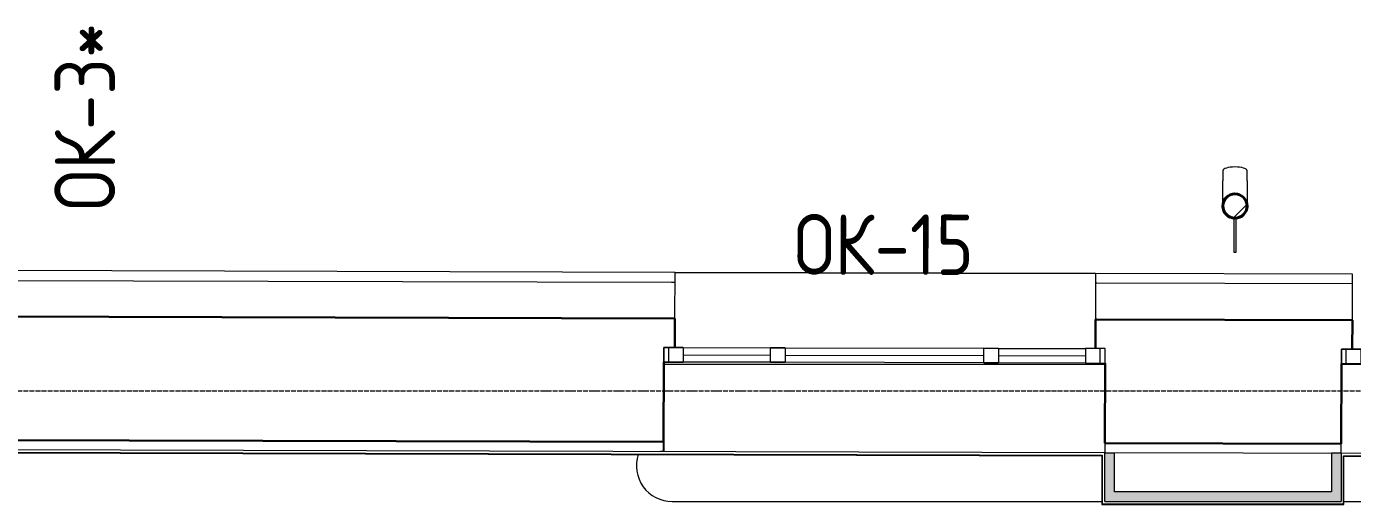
# Model space of a CAD drawing. Header units: millimetres. Extents: x -10178924 to 11692288, y -947381 to 58396.
# Drawn here: x 10990 to 16460, y -262503 to -260529 of the extents above; entities that cross this region are included whole.
import ezdxf

# ---------------------------------------------------------------- set-up
doc = ezdxf.new("R2010")
doc.units = ezdxf.units.MM
doc.linetypes.add('ADSK_Линия сетки', pattern=[25, 20, -2.5, 0, -2.5])
for name, color, linetype, lineweight in [('_ Окна', 7, 'Continuous', 9), ('Марки окон', 7, 'Continuous', 20), ('Обобщенные модели', 7, 'Continuous', 18), ('Окна', 7, 'Continuous', 9), ('Оси', 253, 'Continuous', 9), ('Перекрытие', 7, 'Continuous', 18), ('Стены внутренние', 7, 'Continuous', 18), ('Стены наружные', 7, 'Continuous', 18), ('Стены несущие', 7, 'Continuous', 30), ('Стены отделка', 7, 'Continuous', 30), ('Стены штриховка', 7, 'Continuous', 9), ('ШТРИХОВКА', 252, 'Continuous', 15)]:
    doc.layers.add(name, color=color, linetype=linetype, lineweight=lineweight)
doc.styles.add('GOST Common_2', font='GOST_Common.ttf', dxfattribs={"width": 0.9, "height": 250})

# ---------------------------------------------------------------- blocks, each defined once
blk = doc.blocks.new('окно трехпол с фрамугой - 1800 и 1820х2300_h___нов_ ок15-V16-План 3-го этажа')
at = {"layer": '_ Окна', "lineweight": 18}
for p, q in [((-910, 75), (-910, 135)), ((-910, 135), (-830, 135)), ((-830, 135), (-830, 75)), ((-470, 75), (-470, 135)), ((-470, 135), (-410, 135)), ((-410, 135), (-410, 75)), ((410, 75), (410, 135)), ((410, 135), (470, 135)), ((470, 135), (470, 75)), ((830, 135), (830, 75)), ((910, 135), (830, 135)), ((910, 75), (910, 135)), ((-830, 75), (-910, 75)), ((-410, 75), (-470, 75)), ((470, 75), (410, 75)), ((830, 75), (910, 75))]:
    blk.add_line(p, q, dxfattribs=at)
at = {"layer": '_ Окна'}
for p, q in [((-890, 75), (-890, 135)), ((890, 75), (890, 135)), ((-830, 105), (-470, 105)), ((-410, 105), (410, 105)), ((470, 105), (830, 105))]:
    blk.add_line(p, q, dxfattribs=at)
at = {"layer": 'Окна'}
for p, q in [((-910, 135), (-910, 75)), ((-830, 135), (-910, 135)), ((-830, 135), (-470, 135)), ((-410, 135), (-470, 135)), ((-410, 135), (410, 135)), ((470, 135), (410, 135)), ((470, 135), (830, 135)), ((910, 135), (830, 135)), ((910, 75), (910, 135)), ((-910, 75), (-830, 75)), ((-470, 75), (-830, 75)), ((-470, 75), (-410, 75)), ((410, 75), (-410, 75)), ((410, 75), (470, 75)), ((830, 75), (470, 75)), ((830, 75), (910, 75))]:
    blk.add_line(p, q, dxfattribs=at)
blk = doc.blocks.new('окно трехпол с фрамугой - 1800 и 1820х2300_h___нов_ ок15-V17-План 3-го этажа')
at = {"layer": '_ Окна', "lineweight": 18}
for p, q in [((-910, 75), (-910, 135)), ((-910, 135), (-830, 135)), ((-830, 135), (-830, 75)), ((-470, 75), (-470, 135)), ((-470, 135), (-410, 135)), ((-410, 135), (-410, 75)), ((410, 75), (410, 135)), ((410, 135), (470, 135)), ((470, 135), (470, 75)), ((830, 135), (830, 75)), ((910, 135), (830, 135)), ((910, 75), (910, 135)), ((-830, 75), (-910, 75)), ((-410, 75), (-470, 75)), ((470, 75), (410, 75)), ((830, 75), (910, 75))]:
    blk.add_line(p, q, dxfattribs=at)
at = {"layer": '_ Окна'}
for p, q in [((-890, 75), (-890, 135)), ((890, 75), (890, 135)), ((-830, 105), (-470, 105)), ((-410, 105), (410, 105)), ((470, 105), (830, 105))]:
    blk.add_line(p, q, dxfattribs=at)
at = {"layer": 'Окна'}
for p, q in [((-910, 135), (-910, 75)), ((-830, 135), (-910, 135)), ((-830, 135), (-470, 135)), ((-410, 135), (-470, 135)), ((-410, 135), (410, 135)), ((470, 135), (410, 135)), ((470, 135), (830, 135)), ((910, 135), (830, 135)), ((910, 75), (910, 135)), ((-910, 75), (-830, 75)), ((-470, 75), (-830, 75)), ((-470, 75), (-410, 75)), ((410, 75), (-410, 75)), ((410, 75), (470, 75)), ((830, 75), (470, 75)), ((830, 75), (910, 75))]:
    blk.add_line(p, q, dxfattribs=at)
blk = doc.blocks.new('Водосток - Тип 1 _карниз больше 490мм_-V23-План 3-го этажа')
at = {"layer": 'Обобщенные модели', "lineweight": 9}
h = blk.add_hatch(dxfattribs=at)
h.set_pattern_fill('FP_17', color=256, style=0, pattern_type=2)
h.set_pattern_definition([(45, (-15850, -13548.13), (-106.066, 106.066), [])])
h.paths.add_polyline_path([(125, 110), (146.7, 115), (164.1, 128.8), (173.7, 148.9), (173.7, 171.1), (164.1, 191.2), (146.7, 205), (122.4, 209.4), (102.3, 204.3), (85.9, 191.2), (76.3, 171.1), (77.4, 146.5), (85.9, 128.8), (103.3, 115), (122.4, 110.6)])
at = {"layer": 'Обобщенные модели'}
for p, q in [((75, 306.2), (75, 263.6)), ((175, 263.6), (175, 306.2)), ((120, 109.1), (120, -30)), ((130, -30), (130, 109.1)), ((120, -30), (130, -30))]:
    blk.add_line(p, q, dxfattribs=at)
at = {"layer": 'Обобщенные модели', "flags": 128}
for points in [[(75, 173), (75, 174.3), (75, 177), (75, 179.8), (75, 182.9), (75, 186.2), (75, 189.7), (75, 193.4), (75, 197.2), (75, 201.3), (75, 205.5), (75, 209.9), (75, 214.4), (75, 219.1), (75, 224), (75, 229), (75, 234.1), (75, 239.3), (75, 244.6), (75, 250.1), (75, 255.6), (75, 261.3), (75, 263.6)], [(175, 263.6), (175, 258), (175, 252.4), (175, 246.9), (175, 241.5), (175, 236.2), (175, 231.1), (175, 226), (175, 221.1), (175, 216.4), (175, 211.8), (175, 207.3), (175, 203), (175, 198.9), (175, 194.9), (175, 191.2), (175, 187.6), (175, 184.3), (175, 181.1), (175, 178.1), (175, 175.4), (175, 173)]]:
    blk.add_lwpolyline(points, dxfattribs=at)
at = {"layer": 'Обобщенные модели'}
for start, end in [(90, 270), (270, 90)]:
    blk.add_arc((125, 160), 52, start, end, dxfattribs=at)
at = {"layer": 'Обобщенные модели', "lineweight": 40}
for start, end in [(90, 270), (270, 90)]:
    blk.add_arc((125, 160), 50, start, end, dxfattribs=at)
at = {"layer": 'Обобщенные модели'}
for start_param, end_param in [(4.712389, 6.283185), (3.141593, 4.712389)]:
    blk.add_ellipse((125, 306.2), major_axis=(-50, 0), ratio=0.309017, start_param=start_param, end_param=end_param, dxfattribs=at)
blk = doc.blocks.new('3 этаж')
at = {"layer": 'Стены внутренние'}
for points in [[(15438.1, -172124), (15478, -172124), (15478, -171964.4), (15438, -171964.4), (15438, -172124)], [(16413, -172164), (16412.8, -171965.1), (16373, -171965.1), (16373, -172164), (16404.6, -172164)], [(16373, -172164), (16373, -172124), (15438, -172124), (15438.7, -172164), (16098.7, -172164)]]:
    blk.add_hatch(color=256, dxfattribs=at).paths.add_polyline_path(points)
at = {"layer": 'Оси', "linetype": 'ADSK_Линия сетки'}
blk.add_line((-10559.1, -171707.3), (56004.9, -171707.3), dxfattribs=at)
at = {"layer": 'Перекрытие'}
for p, q in [((15438.7, -171597.7), (13619.1, -171597.7)), ((15438.7, -171746.8), (15438.7, -171597.7)), ((17403.6, -171597.7), (16414.1, -171597.7)), ((13618.7, -171744.4), (13618.7, -171957.7)), ((13618.7, -171957.7), (13604.6, -171957.7)), ((15438.7, -171964.4), (15438.7, -171962.6)), ((13653.7, -172164), (15426, -172164)), ((16425, -172164), (21442.4, -172164))]:
    blk.add_line(p, q, dxfattribs=at)
blk.add_arc((13653.7, -172016.3), 147.7, 161.3901, 270, dxfattribs=at)
at = {"layer": 'Стены наружные'}
for p, q in [((13665.1, -171216.9), (15400.1, -171221.5)), ((13665.1, -171216.9), (13665.1, -171217.9)), ((13665.1, -171217.9), (15400.1, -171222.5)), ((15400.1, -171222.5), (13665.1, -171217.9)), ((15400.1, -171221.5), (15400.1, -171222.5))]:
    blk.add_line(p, q, dxfattribs=at)
at = {"layer": 'Стены несущие'}
for p, q in [((13664.6, -171407.9), (10685, -171400.1)), ((13664.3, -171527.9), (13664.6, -171407.9)), ((15399.6, -171412.5), (15399.2, -171532.5)), ((15405.6, -171412.5), (15399.6, -171412.5)), ((15405.6, -171412.5), (16459.6, -171415.3)), ((16459.2, -171535.3), (16459.6, -171415.3)), ((13618.2, -171917.8), (13619.1, -171587.8)), ((15439.1, -171592.6), (15438.2, -171922.6)), ((16413.2, -171925.1), (16414.1, -171595.1)), ((10685, -171910.1), (13618.2, -171917.8)), ((13618.2, -171917.8), (10685, -171910.1)), ((15438.2, -171922.6), (16413.2, -171925.1)), ((16413.2, -171925.1), (15438.2, -171922.6))]:
    blk.add_line(p, q, dxfattribs=at)
at = {"layer": 'Стены отделка', "lineweight": 9}
for p, q in [((13665.1, -171217.9), (10875, -171210.6)), ((13664.6, -171407.9), (13665.1, -171217.9)), ((15400.1, -171222.5), (15400, -171262.5)), ((16460.1, -171225.3), (15400.1, -171222.5)), ((16459.9, -171265.3), (16460.1, -171225.3)), ((13651, -171257.9), (13665, -171257.9)), ((15400, -171262.5), (15399.6, -171412.5)), ((15406, -171262.5), (15400, -171262.5)), ((16459.6, -171415.3), (16459.9, -171265.3)), ((13664.6, -171407.9), (13664.6, -171407.9)), ((13618.1, -171957.8), (13618.2, -171917.8)), ((15438.2, -171922.6), (15438.1, -171962.6)), ((16413.1, -171965.1), (16413.2, -171925.1)), ((15438, -171962.6), (10596.5, -171949.8)), ((10596.6, -171961.8), (15426, -171974.5)), ((15426, -171974.5), (15426, -172174)), ((15438, -172164), (15438, -171962.6)), ((15478, -171964.4), (15438, -171964.4)), ((22064.1, -171980), (15438.1, -171962.6)), ((15478, -172124), (15478, -171964.4)), ((16373, -171964.4), (16373, -172124)), ((16413, -171964.4), (16373, -171964.4)), ((16413, -171964.4), (16413, -172164)), ((16425, -171977.2), (21442.4, -171990.4)), ((16425, -172174), (16425, -171977.2)), ((16373, -172124), (15478, -172124)), ((15428, -172176), (16423, -172176)), ((15438, -172164), (16413, -172164))]:
    blk.add_line(p, q, dxfattribs=at)
at = {"layer": 'Стены штриховка'}
for p, q in [((10875, -171250.6), (13651, -171257.9)), ((16459.9, -171265.3), (15406, -171262.5)), ((10596.6, -171959.8), (15428, -171972.5)), ((15428, -171972.5), (15428, -172176)), ((16423, -171975.2), (21444.4, -171988.4)), ((16423, -172176), (16423, -171975.2)), ((15426, -172174), (16425, -172174)), ((15426, -172174), (15426, -172176)), ((15426, -172176), (15428, -172176)), ((16423, -172176), (16425, -172176)), ((16425, -172176), (16425, -172174))]:
    blk.add_line(p, q, dxfattribs=at)
at = {"layer": 'Обобщенные модели'}
blk.add_blockref('Водосток - Тип 1 _карниз больше 490мм_-V23-План 3-го этажа', (15850, -171104.1), dxfattribs=at)
at = {"layer": 'Окна', "rotation": 359.8491625167525}
for name, p in [('окно трехпол с фрамугой - 1800 и 1820х2300_h___нов_ ок15-V16-План 3-го этажа', (14528.9, -171665.2)), ('окно трехпол с фрамугой - 1800 и 1820х2300_h___нов_ ок15-V17-План 3-го этажа', (17323.9, -171672.5))]:
    blk.add_blockref(name, p, dxfattribs=at)
at = {"layer": 'Марки окон', "lineweight": 9, "char_height": 250, "attachment_point": 5, "line_spacing_factor": 1.022766, "style": 'GOST Common_2'}
for s, insert, width, rotation in [('\\pxqc,t1.8,3.6,5.4,7.2,9,10.8,12.6,14.4,16.2,18,19.8,21.6,23.4,25.2,27,28.8,30.6,32.4,34.2,36,37.8,39.6,41.4,43.2,45,46.8,48.6,50.4,52.2,54,55.8,57.6;{ОК-3*}', (11230.5, -170574.9), 839.7, 90), ('\\pxqc,t1.8,3.6,5.4,7.2,9,10.8,12.6,14.4,16.2,18,19.8,21.6,23.4,25.2,27,28.8,30.6,32.4,34.2,36,37.8,39.6,41.4,43.2,45,46.8,48.6,50.4,52.2,54,55.8,57.6;{ОК-15}', (14526.8, -171103.4), 797.4, 359.8492)]:
    blk.add_mtext(s, dxfattribs=dict(at, insert=insert, width=width, rotation=rotation))

msp = doc.modelspace()

# ---------------------------------------------------------------- block references
at = {"layer": 'ШТРИХОВКА'}
msp.add_blockref('3 этаж', (0, -90326.7), dxfattribs=at)

doc.saveas('drawing.dxf')
